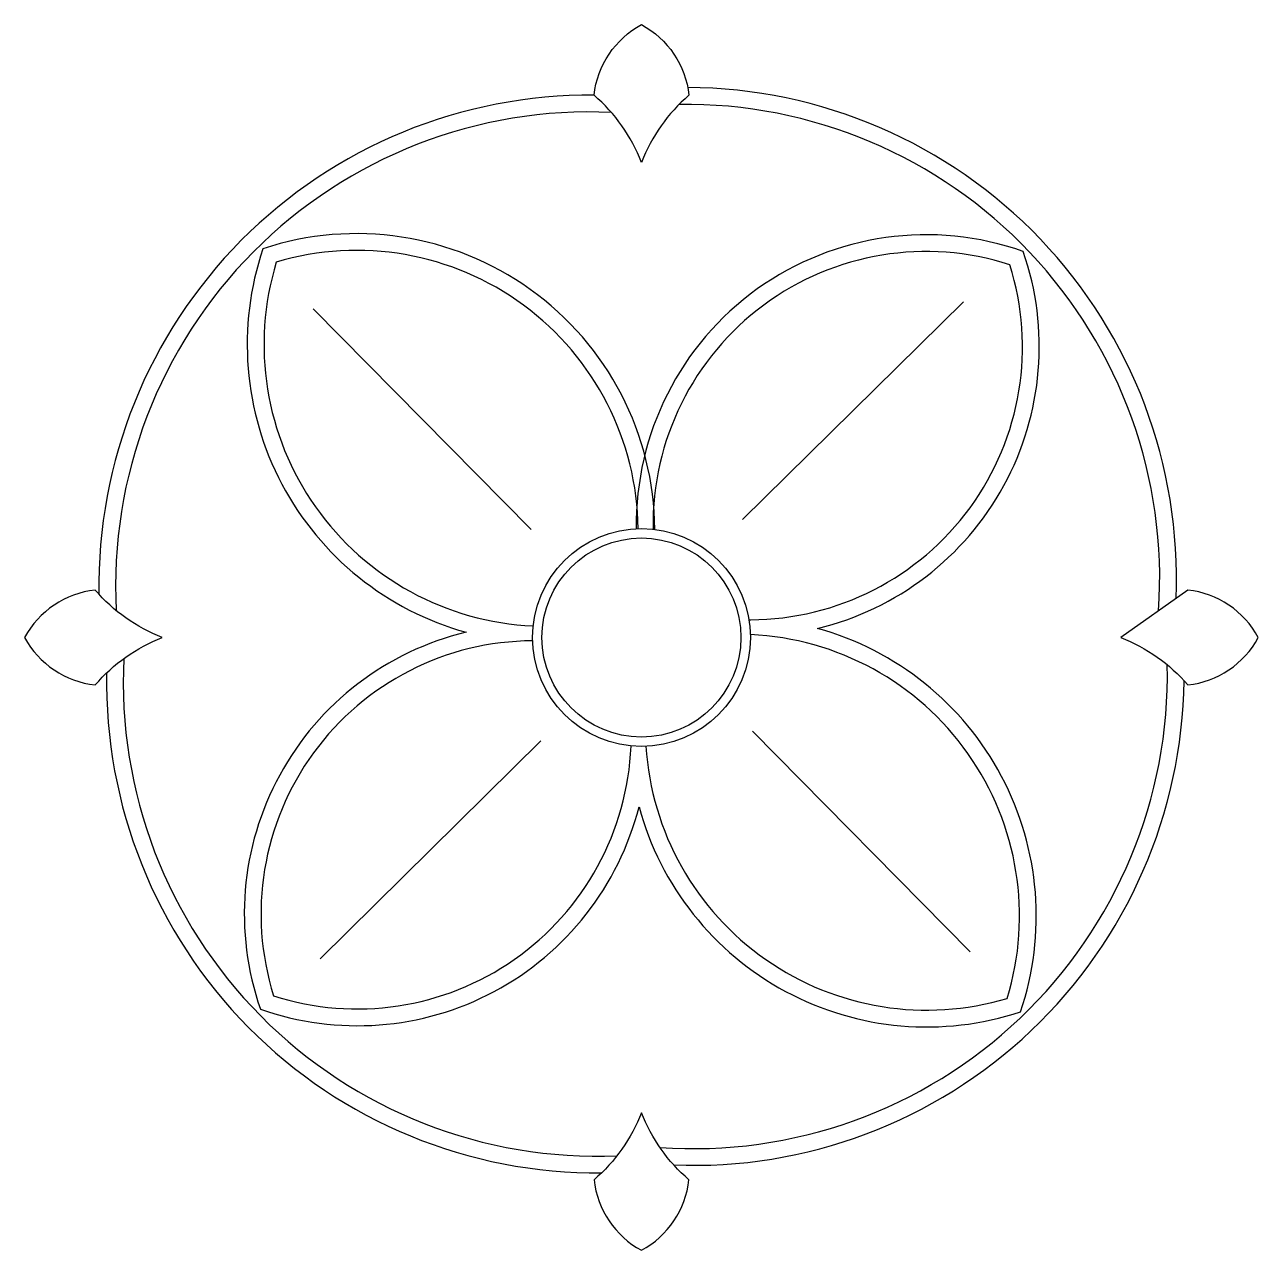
# Model space of a CAD drawing. Extents: x 104 to 254, y 353 to 502.
import ezdxf

# ---------------------------------------------------------------- set-up
doc = ezdxf.new("R2010")
doc.units = 0
doc.header["$LTSCALE"] = 10
doc.header["$MEASUREMENT"] = 0
doc.layers.add('3', color=3, linetype='CONTINUOUS')
doc.layers.add('4', color=4, linetype='CONTINUOUS')

msp = doc.modelspace()

# ---------------------------------------------------------------- linework, layer by layer
at = {"layer": '3'}
for p, q in [((218.49, 468.71), (191.65, 442.23)), ((139.45, 467.87), (165.93, 441.03)), ((219.32, 389.67), (192.85, 416.51)), ((140.28, 388.83), (167.12, 415.31))]:
    msp.add_line(p, q, dxfattribs=at)
for points in [[(242.23, 431.15, 0.438447), (183.93, 492.7, 0.427439)], [(178.95, 441.12, 0.498165), (134.95, 473.53, 0.490046), (166.17, 429.3, -0.006728), (166.19, 429.29)], [(192.42, 430.02, -0.063026), (192.64, 430.05, 0.505164), (224.15, 473.21, 0.513447), (180.76, 441.13, -0.021583), (180.75, 441.05, -0.021583)], [(179.89, 414.67, 0.482303), (223.82, 384.01, 0.490046), (192.61, 428.24, -0.005745), (192.58, 428.25, -0.005745)], [(166.12, 427.49, 0.505086), (134.62, 384.33, 0.495741), (178.08, 414.7, -0.005407), (178.08, 414.72, -0.005407)]]:
    msp.add_lwpolyline(points, format="xyb", dxfattribs=at)
msp.add_circle((179.35, 427.89), 12.1, dxfattribs=at)
for centre, start, end in [((173.05, 434.15), 87.3741, 182.968), ((173.98, 422.47), 177.1492, 272.3763), ((185.66, 423.39), 265.9549, 1.1682)]:
    msp.add_arc(centre, 57.64, start, end, dxfattribs=at)
at = {"layer": '4'}
for points in [[(185.12, 493.82, 0.122371), (179.35, 485.66, 0.122371), (173.59, 493.82, -0.246518), (179.35, 502.4, -0.246518)], [(112.93, 422.13, -0.122371), (121.09, 427.89, -0.122371), (112.93, 433.66, 0.246518), (104.35, 427.89, 0.246518)], [(254.35, 427.89, 0.246518), (245.78, 433.66), (237.62, 427.89, -0.122371), (245.78, 422.13, 0.246518)], [(179.35, 370.12, -0.122371), (173.59, 361.97, 0.246518), (179.35, 353.39, 0.246518), (185.12, 361.97, -0.122371)]]:
    msp.add_lwpolyline(points, format="xyb", close=True, dxfattribs=at)
for points in [[(244.35, 432.65, 0.424925), (184.98, 494.75)], [(180.98, 441.03, 0.508547), (133.33, 475.16, 0.430854), (158.02, 428.54, 0.443171), (133.01, 382.72, 0.44108), (179.05, 407.32, 0.430297), (225.44, 382.38, 0.430854), (200.75, 429, 0.443161), (225.77, 474.82, 0.522748), (178.72, 441.11, 0.522748)]]:
    msp.add_lwpolyline(points, format="xyb", dxfattribs=at)
msp.add_circle((179.35, 427.89), 13.24, dxfattribs=at)
for centre, start, end in [((173.05, 434.15), 89.4834, 180.9589), ((173.98, 422.47), 178.9303, 270.4967), ((185.66, 423.39), 267.7139, 359.2696)]:
    msp.add_arc(centre, 59.67, start, end, dxfattribs=at)

doc.saveas('drawing.dxf')
